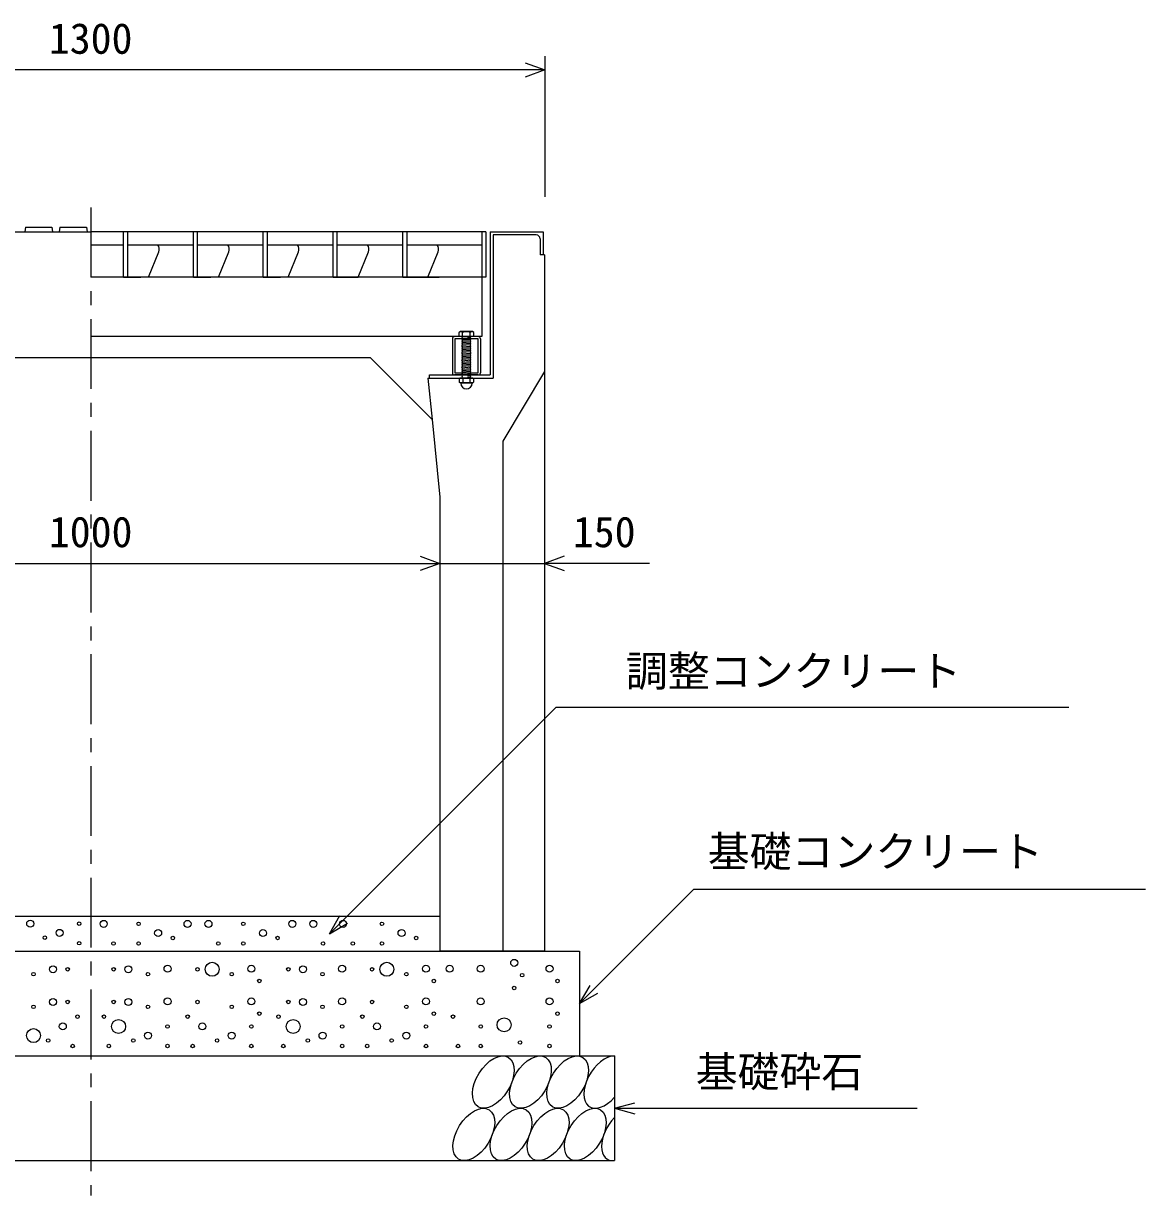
# Model space of a CAD drawing. Units: millimetres, scale not verified. Extents: x -16800 to 16800, y -5940 to 5940.
# Drawn here: x 2804 to 4411, y 2483 to 4161 of the extents above; entities that cross this region are included whole.
import ezdxf
from ezdxf.enums import TextEntityAlignment as Align

# ---------------------------------------------------------------- set-up
doc = ezdxf.new("R2010")
doc.units = ezdxf.units.MM
doc.header["$LTSCALE"] = 20
doc.linetypes.add('CHAIN1', pattern=[8, 5, -1, 1, -1])
doc.linetypes.add('DOTTED', pattern=[1.75, 0.25, -1.5])
for name, color, linetype, lineweight in [('0-0_DIM', 7, 'Continuous', 25), ('0-2_HATCH', 6, 'Continuous', 25), ('0-5_OUTLINE', 3, 'Continuous', 25)]:
    doc.layers.add(name, color=color, linetype=linetype, lineweight=lineweight)
doc.styles.add('ＭＳ ゴシック', font='')
doc.styles.get('ＭＳ ゴシック').set_extended_font_data('MS Gothic')

msp = doc.modelspace()

# ---------------------------------------------------------------- linework, layer by layer
at = {"layer": '0-0_DIM'}
for p, q in [((3550.08, 4114.68), (3550.08, 3912.94)), ((3550.08, 4094.68), (2250.08, 4094.68)), ((2400, 3388.15), (3400, 3388.15)), ((3400, 3388.15), (3550, 3388.15)), ((3700, 3388.15), (3550, 3388.15)), ((3241.92, 2857.94), (3566.38, 3182.4)), ((3566.38, 3182.4), (4300.73, 3182.4)), ((3763.65, 2921.59), (3600, 2757.94)), ((3763.65, 2921.59), (4410.53, 2921.59)), ((3241.92, 2857.94), (3256.92, 2883.92)), ((3241.92, 2857.94), (3267.9, 2872.94)), ((3600, 2757.94), (3615, 2783.92)), ((3600, 2757.94), (3625.98, 2772.94)), ((3650, 2607.94), (3678.98, 2615.7)), ((3650, 2607.94), (3678.98, 2600.17)), ((3650, 2607.94), (4083.31, 2607.94))]:
    msp.add_line(p, q, dxfattribs=at)
at = {"layer": '0-0_DIM', "linetype": 'CHAIN1'}
msp.add_line((2900, 3897.94), (2900, 2482.94), dxfattribs=at)
at = {"layer": '0-0_DIM'}
for points in [[(3521.92, 4104.94), (3550.11, 4094.68), (3521.92, 4084.42)], [(3371.81, 3398.41), (3400, 3388.15), (3371.81, 3377.89)], [(3578.19, 3398.41), (3550, 3388.15), (3578.19, 3377.89)]]:
    msp.add_lwpolyline(points, dxfattribs=at)
at = {"layer": '0-2_HATCH'}
for p, q in [((2806.5, 3869.44), (2805.5, 3862.94)), ((2856, 3869.42), (2855, 3862.92)), ((3466, 3862.94), (2900, 3862.94)), ((2947, 3797.94), (2947, 3862.94)), ((2953, 3797.94), (2953, 3862.94)), ((3047, 3797.94), (3047, 3862.94)), ((3053, 3797.94), (3053, 3862.94)), ((3147, 3797.94), (3147, 3862.94)), ((3153, 3797.94), (3153, 3862.94)), ((3247, 3797.94), (3247, 3862.94)), ((3253, 3797.94), (3253, 3862.94)), ((3347, 3797.94), (3347, 3862.94)), ((3353, 3797.94), (3353, 3862.94)), ((3460, 3862.94), (3460, 3712.94)), ((3466, 3862.94), (3466, 3797.94)), ((3472, 3862.94), (3472, 3657.94)), ((2947, 3843.94), (2900, 3843.94)), ((3047, 3843.94), (2953, 3843.94)), ((3147, 3843.94), (3053, 3843.94)), ((3247, 3843.94), (3153, 3843.94)), ((3347, 3843.94), (3253, 3843.94)), ((3460, 3843.94), (3353, 3843.94)), ((3476.5, 3858.44), (3476.5, 3653.44)), ((3538, 3858.44), (3476.5, 3858.44)), ((3543.5, 3852.94), (3543.5, 3829.94)), ((2983, 3797.94), (2997.57, 3834.36)), ((3083, 3797.94), (3097.57, 3834.36)), ((3183, 3797.94), (3197.57, 3834.36)), ((3383, 3797.94), (3397.57, 3834.36)), ((3548, 3829.94), (3543.5, 3829.94)), ((3466, 3797.94), (2900, 3797.94)), ((2947, 3797.94), (2972, 3797.94)), ((3047, 3797.94), (3072, 3797.94)), ((3147, 3797.94), (3172, 3797.94)), ((3247, 3797.94), (3272, 3797.94)), ((3347, 3797.94), (3388, 3797.94)), ((3353, 3797.94), (3399, 3797.94)), ((3460, 3712.94), (2900, 3712.94)), ((3418, 3709.94), (3418, 3660.94)), ((3455, 3712.94), (3421, 3712.94)), ((3429.5, 3720.44), (3427.5, 3718.94)), ((3427.5, 3712.94), (3427.5, 3718.94)), ((3448.5, 3712.94), (3427.5, 3712.94)), ((3427.83, 3719.21), (3429.5, 3720.44)), ((3446.5, 3720.44), (3429.5, 3720.44)), ((3431.5, 3712.94), (3444.5, 3712.94)), ((3431.5, 3711.94), (3432.5, 3712.94)), ((3432.5, 3710.94), (3431.5, 3711.94)), ((3431.5, 3709.94), (3432.5, 3710.94)), ((3432.5, 3708.94), (3431.5, 3709.94)), ((3432.5, 3712.94), (3432.5, 3718.94)), ((3443.5, 3712.94), (3443.5, 3718.94)), ((3443.5, 3711.94), (3444.5, 3712.94)), ((3444.5, 3710.94), (3443.5, 3711.94)), ((3448.17, 3719.21), (3446.5, 3720.44)), ((3448.5, 3712.94), (3448.5, 3718.94)), ((3458, 3709.94), (3458, 3660.94)), ((3431.5, 3707.94), (3432.5, 3708.94)), ((3444.5, 3708.94), (3431.5, 3707.94)), ((3432.5, 3706.94), (3431.5, 3707.94)), ((3431.5, 3705.94), (3432.5, 3706.94)), ((3444.5, 3706.94), (3431.5, 3705.94)), ((3432.5, 3704.94), (3431.5, 3705.94)), ((3431.5, 3703.94), (3432.5, 3704.94)), ((3444.5, 3704.94), (3431.5, 3703.94)), ((3432.5, 3702.94), (3431.5, 3703.94)), ((3431.5, 3701.94), (3432.5, 3702.94)), ((3444.5, 3702.94), (3431.5, 3701.94)), ((3432.5, 3700.94), (3431.5, 3701.94)), ((3444.5, 3700.94), (3431.5, 3699.94)), ((3431.5, 3699.94), (3432.5, 3700.94)), ((3444.5, 3698.94), (3431.5, 3697.94)), ((3432.5, 3696.94), (3431.5, 3697.94)), ((3444.5, 3696.94), (3431.5, 3695.94)), ((3431.5, 3695.94), (3432.5, 3696.94)), ((3432.5, 3694.94), (3431.5, 3695.94)), ((3444.5, 3694.94), (3431.5, 3693.94)), ((3431.5, 3693.94), (3432.5, 3694.94)), ((3432.5, 3692.94), (3431.5, 3693.94)), ((3444.5, 3692.94), (3431.5, 3691.94)), ((3431.5, 3691.94), (3432.5, 3692.94)), ((3443.5, 3707.94), (3444.5, 3708.94)), ((3444.5, 3706.94), (3443.5, 3707.94)), ((3443.5, 3705.94), (3444.5, 3706.94)), ((3444.5, 3704.94), (3443.5, 3705.94)), ((3443.5, 3703.94), (3444.5, 3704.94)), ((3444.5, 3702.94), (3443.5, 3703.94)), ((3443.5, 3699.94), (3444.5, 3700.94)), ((3444.5, 3698.94), (3443.5, 3699.94)), ((3443.5, 3697.94), (3444.5, 3698.94)), ((3444.5, 3696.94), (3443.5, 3697.94)), ((3443.5, 3695.94), (3444.5, 3696.94)), ((3443.5, 3695.94), (3444.5, 3694.94)), ((3443.5, 3693.94), (3444.5, 3694.94)), ((3443.5, 3693.94), (3444.5, 3692.94)), ((3443.5, 3691.94), (3444.5, 3692.94)), ((3432.5, 3690.94), (3431.5, 3691.94)), ((3444.5, 3690.94), (3431.5, 3689.94)), ((3431.5, 3689.94), (3432.5, 3690.94)), ((3432.5, 3688.94), (3431.5, 3689.94)), ((3444.5, 3688.94), (3431.5, 3687.94)), ((3431.5, 3687.94), (3432.5, 3688.94)), ((3432.5, 3686.94), (3431.5, 3687.94)), ((3444.5, 3686.94), (3431.5, 3685.94)), ((3431.5, 3685.94), (3432.5, 3686.94)), ((3432.5, 3684.94), (3431.5, 3685.94)), ((3444.5, 3684.94), (3431.5, 3683.94)), ((3431.5, 3683.94), (3432.5, 3684.94)), ((3432.5, 3682.94), (3431.5, 3683.94)), ((3444.5, 3682.94), (3431.5, 3681.94)), ((3431.5, 3681.94), (3432.5, 3682.94)), ((3432.5, 3680.94), (3431.5, 3681.94)), ((3444.5, 3680.94), (3431.5, 3679.94)), ((3431.5, 3679.94), (3432.5, 3680.94)), ((3432.5, 3678.94), (3431.5, 3679.94)), ((3444.5, 3678.94), (3431.5, 3677.94)), ((3431.5, 3677.94), (3432.5, 3678.94)), ((3432.5, 3676.94), (3431.5, 3677.94)), ((3444.5, 3676.94), (3431.5, 3675.94)), ((3431.5, 3675.94), (3432.5, 3676.94)), ((3432.5, 3674.94), (3431.5, 3675.94)), ((3443.5, 3691.94), (3444.5, 3690.94)), ((3443.5, 3689.94), (3444.5, 3690.94)), ((3443.5, 3689.94), (3444.5, 3688.94)), ((3443.5, 3687.94), (3444.5, 3688.94)), ((3443.5, 3687.94), (3444.5, 3686.94)), ((3443.5, 3685.94), (3444.5, 3686.94)), ((3443.5, 3685.94), (3444.5, 3684.94)), ((3443.5, 3683.94), (3444.5, 3684.94)), ((3443.5, 3683.94), (3444.5, 3682.94)), ((3443.5, 3681.94), (3444.5, 3682.94)), ((3443.5, 3681.94), (3444.5, 3680.94)), ((3443.5, 3679.94), (3444.5, 3680.94)), ((3443.5, 3679.94), (3444.5, 3678.94)), ((3443.5, 3677.94), (3444.5, 3678.94)), ((3443.5, 3677.94), (3444.5, 3676.94)), ((3443.5, 3675.94), (3444.5, 3676.94)), ((3443.5, 3675.94), (3444.5, 3674.94)), ((3444.5, 3674.94), (3431.5, 3673.94)), ((3431.5, 3673.94), (3432.5, 3674.94)), ((3432.5, 3672.94), (3431.5, 3673.94)), ((3444.5, 3672.94), (3431.5, 3671.94)), ((3431.5, 3671.94), (3432.5, 3672.94)), ((3432.5, 3670.94), (3431.5, 3671.94)), ((3444.5, 3670.94), (3431.5, 3669.94)), ((3431.5, 3669.94), (3432.5, 3670.94)), ((3432.5, 3668.94), (3431.5, 3669.94)), ((3444.5, 3668.93), (3431.5, 3667.93)), ((3431.5, 3667.93), (3432.5, 3668.93)), ((3432.5, 3666.93), (3431.5, 3667.93)), ((3444.51, 3666.93), (3431.51, 3665.93)), ((3431.51, 3665.93), (3432.51, 3666.93)), ((3432.51, 3664.93), (3431.51, 3665.93)), ((3444.51, 3664.93), (3431.51, 3663.93)), ((3431.51, 3663.93), (3432.51, 3664.93)), ((3432.51, 3662.93), (3431.51, 3663.93)), ((3444.51, 3662.93), (3431.51, 3661.93)), ((3431.51, 3661.93), (3432.51, 3662.93)), ((3432.51, 3660.93), (3431.51, 3661.93)), ((3431.51, 3659.93), (3432.51, 3660.93)), ((3432.51, 3658.93), (3431.51, 3659.93)), ((3431.51, 3657.92), (3432.51, 3658.92)), ((3443.5, 3673.94), (3444.5, 3674.94)), ((3443.5, 3673.94), (3444.5, 3672.94)), ((3443.5, 3671.94), (3444.5, 3672.94)), ((3443.5, 3671.94), (3444.5, 3670.94)), ((3443.5, 3669.94), (3444.5, 3670.94)), ((3443.5, 3669.94), (3444.5, 3668.93)), ((3443.5, 3667.93), (3444.5, 3668.93)), ((3443.5, 3667.93), (3444.51, 3666.93)), ((3443.51, 3665.93), (3444.51, 3666.93)), ((3443.51, 3665.93), (3444.51, 3664.93)), ((3443.51, 3663.93), (3444.51, 3664.93)), ((3443.51, 3663.93), (3444.51, 3662.93)), ((3443.51, 3661.93), (3444.51, 3662.93)), ((3443.51, 3661.93), (3444.51, 3660.93)), ((3443.51, 3659.93), (3444.51, 3660.93)), ((3443.51, 3659.93), (3444.52, 3658.92)), ((3443.52, 3657.92), (3444.52, 3658.92)), ((3382.95, 3653.44), (3476.5, 3653.44)), ((3382.95, 3653.44), (3388.89, 3594.05)), ((3455, 3657.94), (3421, 3657.94)), ((3428.66, 3653.44), (3427.79, 3652.79)), ((3427.79, 3652.79), (3427.79, 3647.6)), ((3429.49, 3646.63), (3427.79, 3647.6)), ((3447.34, 3653.44), (3428.66, 3653.44)), ((3429.49, 3646.31), (3429.49, 3646.63)), ((3446.51, 3646.63), (3429.49, 3646.63)), ((3446.51, 3646.31), (3429.49, 3646.31)), ((3432.51, 3656.92), (3431.51, 3657.92)), ((3431.51, 3653.93), (3432.51, 3654.93)), ((3432, 3653.44), (3431.51, 3653.93)), ((3431.52, 3655.92), (3432.52, 3656.92)), ((3432.52, 3654.92), (3431.52, 3655.92)), ((3432.9, 3652.79), (3432.9, 3647.6)), ((3443.1, 3652.79), (3443.1, 3647.6)), ((3443.51, 3653.93), (3444.51, 3654.93)), ((3443.51, 3653.93), (3444, 3653.44)), ((3443.52, 3657.92), (3444.52, 3656.92)), ((3443.52, 3655.92), (3444.52, 3656.92)), ((3443.52, 3655.92), (3444.52, 3654.92)), ((3446.51, 3646.63), (3448.21, 3647.6)), ((3446.51, 3646.31), (3446.51, 3646.63)), ((3447.34, 3653.44), (3448.21, 3652.79)), ((3448.21, 3652.79), (3448.21, 3647.6))]:
    msp.add_line(p, q, dxfattribs=at)
at = {"layer": '0-2_HATCH', "linetype": 'DOTTED'}
for p, q in [((3444.5, 3712.94), (3431.5, 3711.94)), ((3444.5, 3710.94), (3431.5, 3709.94)), ((3444.51, 3660.93), (3431.51, 3659.93)), ((3444.52, 3658.92), (3431.51, 3657.92)), ((3444.51, 3654.93), (3431.51, 3653.93)), ((3444.52, 3656.92), (3431.52, 3655.92)), ((3432, 3653.44), (3444, 3653.44))]:
    msp.add_line(p, q, dxfattribs=at)
at = {"layer": '0-2_HATCH'}
for points in [[(2806.5, 3869.44), (2844.5, 3869.44), (2845.5, 3862.94)], [(2856, 3869.42), (2894, 3869.42), (2895, 3862.92)], [(3253, 3797.94), (3283, 3797.94), (3297.57, 3834.36)], [(3444.5, 3708.94), (3443.5, 3709.94), (3444.5, 3710.94)], [(3431.5, 3697.94), (3432.5, 3698.94), (3431.5, 3699.94)], [(3444.5, 3700.94), (3443.5, 3701.94), (3444.5, 3702.94)], [(3385, 3653.44), (3385, 3657.94), (3472, 3657.94)]]:
    msp.add_lwpolyline(points, dxfattribs=at)
msp.add_lwpolyline([(3421.2, 3709.74), (3421.2, 3661.14), (3454.8, 3661.14), (3454.8, 3709.74)], close=True, dxfattribs=at)
for centre, radius in [((2813.38, 2872.25), 5), ((2883.47, 2872.25), 2.5), ((2918.64, 2871.96), 5), ((2968.54, 2871.96), 2.5), ((3038.64, 2871.96), 5), ((3068.64, 2871.96), 5), ((3118.54, 2871.96), 2.5), ((3188.64, 2871.96), 5), ((3218.64, 2871.96), 5), ((3261.37, 2871.96), 5), ((3317.08, 2871.96), 2.5), ((2834.4, 2852.11), 2.5), ((2855.43, 2859.12), 5), ((2996.58, 2858.83), 5), ((3017.61, 2851.83), 2.5), ((3146.58, 2858.83), 5), ((3167.61, 2851.83), 2.5), ((3345.12, 2858.83), 5), ((3366.14, 2851.83), 2.5), ((2883.47, 2844.23), 2.5), ((2932.66, 2843.95), 2.5), ((2968.54, 2843.95), 2.5), ((3082.66, 2843.95), 2.5), ((3118.54, 2843.95), 2.5), ((3232.66, 2843.95), 2.5), ((3275.39, 2843.95), 2.5), ((3317.08, 2843.95), 2.5), ((3506.46, 2816.15), 5), ((2846.04, 2806.92), 5), ((2867.07, 2806.92), 2.5), ((2932.93, 2806.92), 2.5), ((2953.96, 2806.92), 5), ((3010.03, 2807.79), 5), ((3052.93, 2806.92), 2.5), ((3073.96, 2806.92), 10), ((3130.03, 2807.79), 5), ((3182.93, 2806.92), 2.5), ((3203.96, 2806.92), 5), ((3260.03, 2807.79), 5), ((3302.93, 2806.92), 2.5), ((3323.96, 2806.92), 10), ((3380.03, 2807.79), 5), ((3413.9, 2807.79), 5), ((3458.55, 2807.79), 5), ((3557.01, 2807.79), 5), ((2818.01, 2799.91), 2.5), ((2981.99, 2799.91), 2.5), ((3101.99, 2799.91), 2.5), ((3141.37, 2790.22), 2.5), ((3231.99, 2799.91), 2.5), ((3351.99, 2799.91), 2.5), ((3391.37, 2790.22), 2.5), ((3517.8, 2798.58), 2.5), ((3568.35, 2790.22), 2.5), ((3506.46, 2780.26), 2.5), ((2818.01, 2753.11), 2.5), ((2846.04, 2760.11), 5), ((2867.07, 2760.11), 2.5), ((2932.93, 2760.11), 2.5), ((2953.96, 2760.11), 5), ((2981.99, 2753.11), 2.5), ((3010.03, 2760.99), 5), ((3052.93, 2760.11), 2.5), ((3101.99, 2753.11), 2.5), ((3130.03, 2760.99), 5), ((3182.93, 2760.11), 2.5), ((3203.96, 2760.11), 5), ((3231.99, 2753.11), 2.5), ((3260.03, 2760.99), 5), ((3302.93, 2760.11), 2.5), ((3351.99, 2753.11), 2.5), ((3380.03, 2760.99), 5), ((3458.55, 2760.99), 5), ((3557.01, 2760.99), 5), ((2881.09, 2739.1), 2.5), ((2918.91, 2739.1), 2.5), ((3038.91, 2739.1), 2.5), ((3141.37, 2743.42), 2.5), ((3168.91, 2739.1), 2.5), ((3288.91, 2739.1), 2.5), ((3391.37, 2743.42), 2.5), ((3418.91, 2739.1), 2.5), ((3491.95, 2727.41), 10), ((3568.35, 2743.42), 2.5), ((2818.01, 2711.97), 10), ((2860.06, 2725.1), 5), ((2939.94, 2725.1), 10), ((3010.03, 2725.1), 2.5), ((3059.94, 2725.1), 5), ((3130.03, 2725.1), 2.5), ((3189.94, 2725.1), 10), ((3260.03, 2725.1), 2.5), ((3309.94, 2725.1), 5), ((3380.03, 2725.1), 2.5), ((3458.55, 2725.1), 2.5), ((3557.01, 2725.1), 2.5), ((2839.03, 2704.96), 2.5), ((2960.97, 2704.96), 2.5), ((2981.99, 2711.97), 5), ((3080.97, 2704.96), 2.5), ((3101.99, 2711.97), 5), ((3210.97, 2704.96), 2.5), ((3231.99, 2711.97), 5), ((3330.97, 2704.96), 2.5), ((3351.99, 2711.97), 5), ((3514.83, 2702.07), 2.5), ((2874.08, 2697.08), 2.5), ((2925.92, 2697.08), 2.5), ((3010.03, 2697.08), 2.5), ((3045.92, 2697.08), 2.5), ((3130.03, 2697.08), 2.5), ((3175.92, 2697.08), 2.5), ((3260.03, 2697.08), 2.5), ((3295.92, 2697.08), 2.5), ((3380.03, 2697.08), 2.5), ((3425.92, 2697.08), 2.5), ((3458.55, 2697.08), 2.5), ((3557.01, 2697.08), 2.5)]:
    msp.add_circle(centre, radius, dxfattribs=at)
for centre, radius, start, end in [((2988.38, 3838.04), 9.9, 338.19859, 36.58107), ((3088.38, 3838.04), 9.9, 338.19859, 36.58107), ((3188.38, 3838.04), 9.9, 338.19859, 36.58107), ((3288.38, 3838.04), 9.9, 338.19859, 36.58107), ((3388.38, 3838.04), 9.9, 338.19859, 36.58107), ((3538, 3852.94), 5.5, 0, 90), ((3421, 3709.94), 3, 90, 180), ((3430, 3716.31), 3.62, 46.39563, 133.60437), ((3438, 3704.31), 15.62, 69.39075, 110.60925), ((3446, 3716.31), 3.62, 46.39563, 133.60437), ((3455, 3709.94), 3, 0, 90), ((3421, 3660.94), 3, 180, 270), ((3455, 3660.94), 3, 270, 0), ((3430.35, 3648.09), 5.35, 61.49832, 118.50684), ((3430.35, 3652.3), 5.35, 241.49843, 298.50089), ((3438, 3646.31), 8.19, 180, 359.99995), ((3438, 3633.02), 20.42, 75.52621, 104.47362), ((3438, 3667.37), 20.42, 255.52638, 284.47374), ((3445.65, 3648.09), 5.35, 61.49231, 118.50169), ((3445.65, 3652.3), 5.35, 241.49989, 298.5)]:
    msp.add_arc(centre, radius, start, end, dxfattribs=at)
for centre in [(3476.51, 2645.41), (3529.72, 2645.41), (3582.93, 2645.41), (3448.63, 2570.42), (3501.84, 2570.42), (3555.04, 2570.42), (3608.25, 2570.42)]:
    msp.add_ellipse(centre, major_axis=(21.81, 35.31), ratio=0.5792, dxfattribs=at)
for centre, start_param, end_param in [((3636.14, 2645.41), 0.3357715, 4.4411806), ((3661.46, 2570.42), 1.2110787, 3.5658734)]:
    msp.add_ellipse(centre, major_axis=(21.81, 35.31), ratio=0.5792, start_param=start_param, end_param=end_param, dxfattribs=at)
at = {"layer": '0-5_OUTLINE'}
for p, q in [((2252, 3862.94), (2900, 3862.94)), ((3472, 3862.94), (3548, 3862.94)), ((3548, 3862.94), (3548, 3829.94)), ((3550, 3829.94), (3548, 3829.94)), ((3550, 3829.94), (3550, 2832.94)), ((3550, 3662.94), (3490, 3562.94)), ((3388.89, 3594.05), (3400, 3482.94)), ((3490, 3562.94), (3490, 2832.94)), ((3400, 3482.94), (3400, 2832.94)), ((2400, 2882.94), (3400, 2882.94)), ((2200, 2832.94), (3600, 2832.94)), ((3550, 2832.94), (3400, 2832.94)), ((3600, 2832.94), (3600, 2682.94)), ((2150, 2682.94), (3650, 2682.94)), ((3650, 2682.94), (3650, 2532.94)), ((2150, 2532.94), (3650, 2532.94))]:
    msp.add_line(p, q, dxfattribs=at)
msp.add_lwpolyline([(2500, 3682.94), (3300, 3682.94), (3388.89, 3594.05)], dxfattribs=at)

# ---------------------------------------------------------------- texts
at = {"layer": '0-0_DIM', "style": 'ＭＳ ゴシック'}
for s, p in [('1300', (2840.08, 4104.68)), ('1000', (2840.08, 3398.15)), ('150', (3590.43, 3398.15)), ('調整コンクリート', (3666.38, 3198.82)), ('基礎コンクリート', (3783.65, 2940.33)), ('基礎砕石', (3766.32, 2625.11))]:
    msp.add_text(s, height=43.99, dxfattribs=at).set_placement(p, align=Align.BOTTOM_LEFT)

doc.saveas('drawing.dxf')
